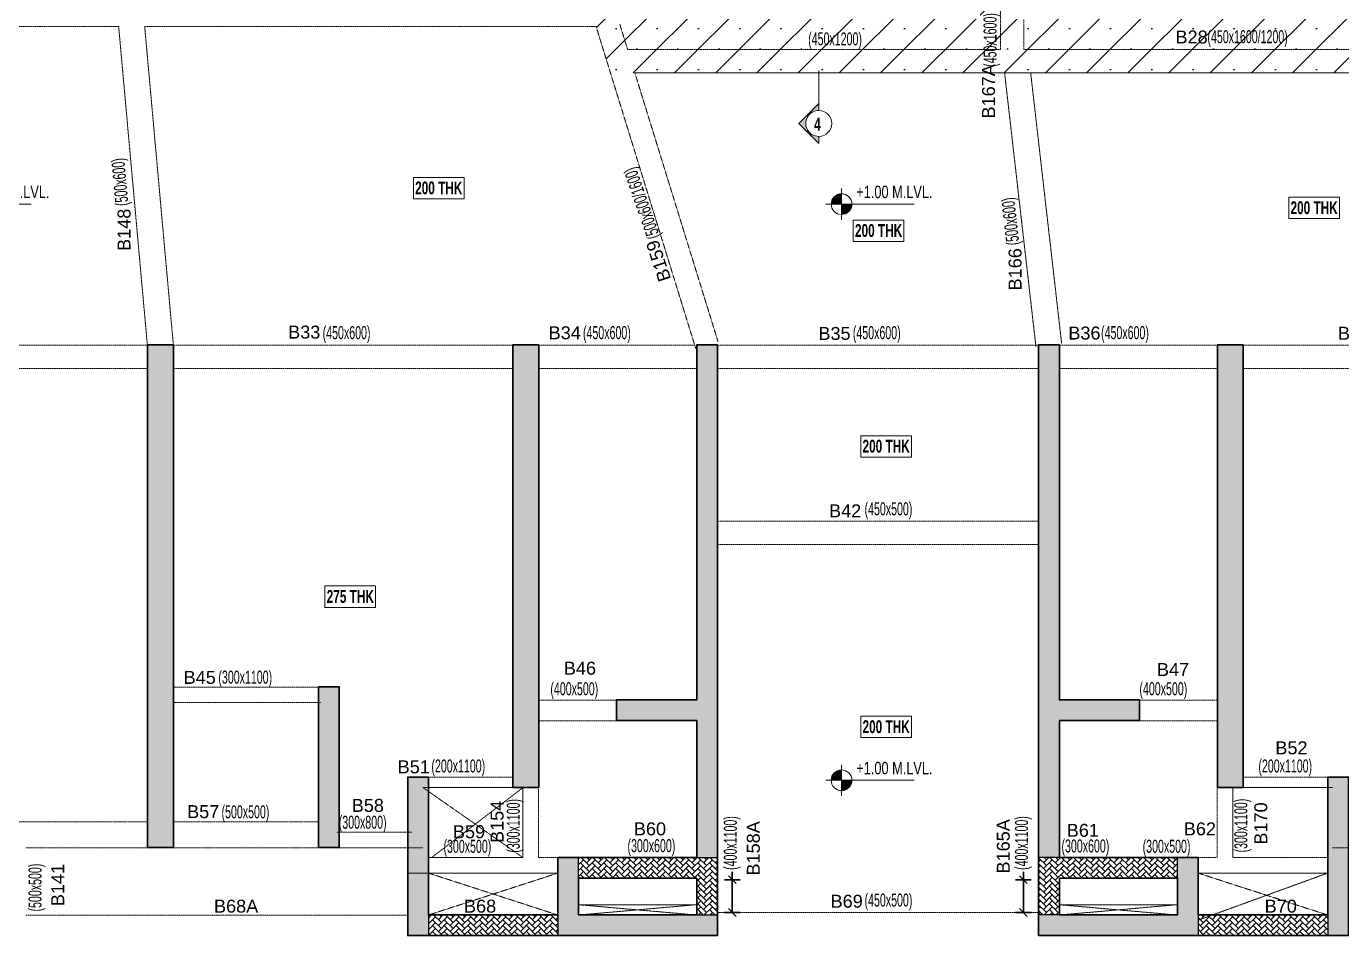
# Model space of a CAD drawing. Header units: millimetres. Extents: x -8 to 75727, y 28 to 63523.
# Drawn here: x 22063 to 47455, y 25061 to 42611 of the extents above; entities that cross this region are included whole.
import ezdxf
from ezdxf.enums import TextEntityAlignment as Align

# ---------------------------------------------------------------- set-up
doc = ezdxf.new("R2010")
doc.units = ezdxf.units.MM
doc.linetypes.add('HIDDEN', pattern=[0.375, 0.25, -0.125])
for name, color, linetype, lineweight in [('A-FLOR-IDEN', 11, 'Continuous', 9), ('A-HIDD-ABVE', 8, 'HIDDEN', 20), ('G-____-____-DIMS', 7, 'Continuous', 9), ('G-ANNO-SYMB', 1, 'Continuous', 9), ('S-BEAM', 7, 'Continuous', 18), ('S-BEAM-IDEN', 2, 'Continuous', 9), ('S-COL HATCH', 9, 'Continuous', 0), ('S-COLS', 5, 'Continuous', 35)]:
    doc.layers.add(name, color=color, linetype=linetype, lineweight=lineweight)
for name, color, linetype in [('Beam Nos', 7, 'Continuous'), ('changes', 7, 'Continuous'), ('HATCH', 8, 'Continuous'), ('S-CUTOUT', 1, 'Continuous')]:
    doc.layers.add(name, color=color, linetype=linetype)
doc.styles.add('SC-BBS1', font='SansSerif')
doc.styles.add('SOBHA', font='swisscl.ttf')
doc.styles.add('Swis721 LtCn BT', font='swisscl.ttf', dxfattribs={"width": 0.9, "height": 233.3551617873649})
doc.styles.add('Swis721 LtCn BT_1', font='swisscl.ttf', dxfattribs={"height": 239.9999999999999})
doc.styles.add('Swis721 LtCn BT_B', font='', dxfattribs={"width": 0.9, "height": 246.9183359013865})
doc.styles.get('Swis721 LtCn BT_B').set_extended_font_data('Swis721 LtCn BT', bold=True)
doc.dimstyles.new('S-100', dxfattribs={"dimscale": 100, "dimtxt": 2.5, "dimasz": 1.5, "dimexe": 1.5, "dimexo": 1.5, "dimgap": 0.1, "dimtad": 0, "dimdec": 0, "dimrnd": 0.0005, "dimzin": 0, "dimdsep": 46, "dimtxsty": 'SOBHA', "dimblk": 'OBLIQUE', "dimcen": 0.09, "dimclrd": 8, "dimclre": 8, "dimclrt": 6, "dimadec": 0, "dimazin": 0, "dimtfac": 1, "dimtdec": 0, "dimtofl": 0, "dimtmove": 0, "dimatfit": 3, "dimfxl": 1.5, "dimfxlon": 1, "dimtolj": 1, "dimtzin": 0, "dimlwd": -1, "dimlwe": -1, "dimarcsym": 0})
pattern_1 = [(45, (-31973973.82625524, 21015692.20858414), (0, 113.1370849898476), [240, -80]), (135, (-31973917.25771274, 21015748.77712664), (8.9e-15, 113.1370849898476), [240, -80])]
pattern_2 = [(45, (-31802317.49999953, 20729084.54824087), (0, 113.1370849898476), [240, -80]), (135, (-31802260.93145703, 20729141.11678337), (8.9e-15, 113.1370849898476), [240, -80])]

# ---------------------------------------------------------------- blocks, each defined once
blk = doc.blocks.new('Spot Elevations - M_Spot Elevation - Target Filled-23738-FIRST FLOOR  FRAMING PLAN _NTA_')
at = {"layer": 'G-____-____-DIMS'}
h = blk.add_hatch(color=256, dxfattribs=at)
edge = h.paths.add_edge_path(flags=0)
edge.add_line((1.6e-15, 0), (-1.999999999999998, 0))
edge.add_arc((-2.6e-15, 1.9e-15), 1.999999999999994, 90.00000000000023, 180.0000000000001, ccw=False)
edge.add_line((1.6e-15, 1.999999999999998), (1.6e-15, 0))
h = blk.add_hatch(color=256, dxfattribs=at)
edge = h.paths.add_edge_path(flags=0)
edge.add_line((1.6e-15, 0), (2.000000000000003, 0))
edge.add_arc((9e-15, -5.8e-15), 1.999999999999992, 269.9999999999993, 359.99999999999983, ccw=False)
edge.add_line((1.6e-15, -1.999999999999999), (1.6e-15, 0))
for p, q in [((1.9e-15, -2.999999999999999), (1.9e-15, 2.999999999999999)), ((-2.999999999999997, 0), (14, 0))]:
    blk.add_line(p, q, dxfattribs=at)
blk.add_circle((1.6e-15, 0), 2.000000000000001, dxfattribs=at)
blk = doc.blocks.new('Detail View - M_Section Head - Structural Type 1-785420-STILT FLOOR FRAMING PLAN')
at = {"layer": 'G-ANNO-SYMB'}
h = blk.add_hatch(color=9, dxfattribs=at)
edge = h.paths.add_edge_path(flags=0)
edge.add_line((-8.500000000000005, -4e-16), (-9.8556349186104, -4e-16))
edge.add_line((-9.8556349186104, 0), (-5.988771130054798, 3.866863788555649))
edge.add_line((-5.988771130054798, 3.866863788555649), (-2.121907341499162, -3.15e-14))
edge.add_line((-2.121907341499162, -3.21e-14), (-3.500000000000005, -3.77e-14))
edge.add_arc((-6.000000000000005, 1.5e-15), 2.499999999999998, 359.9999999999996, 540.0000000000001)
for p, q in [((-5.988771130054798, 3.866863788555649), (-9.8556349186104, -2.1e-15)), ((-5.988771130054798, 3.866863788555649), (-2.121907341499185, -8.5e-15)), ((-8.500000000000005, -4e-16), (-9.855634918610399, -4e-16)), ((-3.500000000000005, -8.8e-15), (-2.121907341499186, -8.8e-15))]:
    blk.add_line(p, q, dxfattribs=at)
at = {"layer": 'G-ANNO-SYMB', "color": 5}
for p, q in [((-5.988771130054798, 3.866863788555649), (-9.8556349186104, 0)), ((-2.121907341499162, -3.17e-14), (-5.988771130054798, 3.866863788555649)), ((-9.8556349186104, -4e-16), (-8.500000000000005, -4e-16)), ((-3.500000000000005, -3.77e-14), (4.242053689179703, -6e-15)), ((-3.500000000000005, -3.77e-14), (-2.121907341499162, -3.21e-14))]:
    blk.add_line(p, q, dxfattribs=at)
at = {"layer": 'G-ANNO-SYMB'}
blk.add_arc((-6.000000000000005, 1.7e-15), 2.500000000000002, 359.9999999999993, 179.9999999999996, dxfattribs=at)
at = {"layer": 'G-ANNO-SYMB', "color": 5}
for centre, radius, start, end in [((-6.000000000000005, 1.5e-15), 2.499999999999998, 359.9999999999996, 180.0000000000001), ((-6.000000000000005, 1.95e-14), 2.500000000000002, 180, 359.9999999999983)]:
    blk.add_arc(centre, radius, start, end, dxfattribs=at)
blk = doc.blocks.new('A$C89844c14')
at = {"layer": 'S-COL HATCH', "transparency": 33554687}
h = blk.add_hatch(dxfattribs=at)
h.set_pattern_fill('ANSI31', color=256, scale=500)
h.set_pattern_definition([(45, (-31243118.95039071, 21573255.04475099), (-44.19417382415922, 44.19417382415922), [])])
edge = h.paths.add_edge_path()
edge.add_line((-12641.36437787861, -10574.03004626185), (46763.39400777965, -10574.03004626185))
edge.add_line((46763.39400777965, -10574.03004626185), (50158.63604889065, -10423.83620051294))
edge.add_line((50158.63604889065, -10423.83620051294), (50158.63604889065, 18363.45195051283))
edge.add_arc((65986.83610693365, 101151.7779547721), 84287.8332837242, 235.3318360843077, 259.1763076908551, ccw=False)
edge.add_arc((-8442.753611341119, 269.379661232233), 41199.68046838963, 49.9961516128636, 101.0852321286915)
edge.add_line((-16364.17637338489, 40700.36693736166), (-15223.62516012043, 21151.17039509863))
edge.add_line((-15223.62516012043, 21151.17039509863), (-12641.36437787861, 21151.17039486021))
edge.add_line((-12641.36437787861, 21151.17039486021), (-12641.36437787861, -10574.03004626185))
edge = h.paths.add_edge_path(flags=16)
edge.add_line((-12291.36437835544, -10224.03004578501), (46755.65639505535, -10224.03004578501))
edge.add_line((46755.65639505535, -10224.03004578501), (49808.63604841381, -10088.97671297937))
edge.add_line((49808.63604841381, -10088.97671297937), (49808.63604841381, 18074.53277989477))
edge.add_arc((65986.83610427752, 101151.777949918), 84637.83327854906, 235.3207608542366, 258.9803174311657, ccw=False)
edge.add_arc((-8442.753610882908, 269.3796631880104), 40849.68046623029, 49.97334944151059, 100.6567920093794)
edge.add_line((-15996.90336217731, 40414.50658699125), (-14893.4499033913, 21501.17039509863))
edge.add_line((-14893.4499033913, 21501.17039509863), (-12291.36437835544, 21501.17039462179))
edge.add_line((-12291.36437835544, 21501.17039462179), (-12291.36437835544, -10224.03004578501))
at = {"layer": 'S-COLS'}
for points, elevation in [([(-12641.36437787861, -10574.03004626185), (46763.39400777965, -10574.03004626185), (50158.63604889065, -10423.83620051294), (50158.63604889065, 18363.45195051283, -0.104418166803797), (18042.01030120998, 31828.38711067289, 0.2266855225477514), (-16364.17637338489, 40700.36693736166), (-15223.62516012043, 21151.17039509863), (-12641.36437787861, 21151.17039486021)], -9.701837e-10), ([(-12291.36437835544, -10224.03004578501), (46755.65639505535, -10224.03004578501), (49808.63604841381, -10088.97671297937), (49808.63604841381, 18074.53277989477, -0.1036025941680122), (17829.4674840942, 31549.83351107687, 0.2248253873117498), (-15996.90336217731, 40414.50658699125), (-14893.4499033913, 21501.17039509863), (-12291.36437835544, 21501.17039462179)], -3.2951e-10)]:
    blk.add_lwpolyline(points, format="xyb", close=True, dxfattribs=dict(at, elevation=elevation))
blk = doc.blocks.new('_OBLIQUE')
at = {"color": 0, "linetype": 'ByBlock'}
blk.add_line((-0.5, -0.5), (0.5, 0.5), dxfattribs=at)
blk = doc.blocks.new('*D20')
at = {"layer": 'Defpoints', "color": 0, "transparency": 16777216}
for p in [(35000.46390692651, 26141.28407895441), (35690.10829528929, 26141.28407895441), (35300.46511414409, 25508.78389208268)]:
    blk.add_point(p, dxfattribs=at)
at = {"layer": 'S-COLS', "color": 8, "transparency": 16777216}
for p, q in [((35690.10829528929, 26141.28407895441), (35690.10829528929, 26291.28407895441)), ((35540.10829528929, 26141.28407895441), (35840.10829528929, 26141.28407895441)), ((35690.10829528929, 25508.78389208268), (35690.10829528929, 26141.28407895441)), ((35540.10829528929, 25508.78389208268), (35840.10829528929, 25508.78389208268))]:
    blk.add_line(p, q, dxfattribs=at)
at = {"layer": 'S-COLS', "color": 8, "transparency": 16777216, "xscale": 150, "yscale": 150, "zscale": 150}
for p, rotation in [((35690.10829528929, 26141.28407895441), 90), ((35690.10829528929, 25508.78389208268), 270)]:
    blk.add_blockref('_OBLIQUE', p, dxfattribs=dict(at, rotation=rotation))
at = {"layer": 'S-COLS', "color": 6, "transparency": 16777216, "insert": (35690.10829528929, 26848.53178537641), "char_height": 250, "attachment_point": 5, "rotation": 90, "style": 'SOBHA'}
blk.add_mtext('\\A1;{\\W0.8;\\C2;(400x1100)}', dxfattribs=at)
blk = doc.blocks.new('*D21')
at = {"layer": 'Defpoints', "color": 0, "transparency": 16777216}
for p in [(41310.81938510151, 26141.28407895441), (42000.46377316623, 26141.28407895441), (41700.46256594866, 25508.78389208268)]:
    blk.add_point(p, dxfattribs=at)
at = {"layer": 'S-COLS', "color": 8, "transparency": 16777216}
for p, q in [((41310.81938510151, 26141.28407895441), (41310.81938510151, 26291.28407895441)), ((41460.81938510151, 26141.28407895441), (41160.8193851015, 26141.28407895441)), ((41310.81938510151, 25508.78389208268), (41310.81938510151, 26141.28407895441)), ((41460.81938510151, 25508.78389208268), (41160.8193851015, 25508.78389208268))]:
    blk.add_line(p, q, dxfattribs=at)
at = {"layer": 'S-COLS', "color": 8, "transparency": 16777216, "xscale": 150, "yscale": 150, "zscale": 150}
for p, rotation in [((41310.81938510151, 26141.28407895441), 90), ((41310.81938510151, 25508.78389208268), 270)]:
    blk.add_blockref('_OBLIQUE', p, dxfattribs=dict(at, rotation=rotation))
at = {"layer": 'S-COLS', "color": 6, "transparency": 16777216, "insert": (41310.81938510151, 26848.53178537641), "char_height": 250, "attachment_point": 5, "rotation": 90, "style": 'SOBHA'}
blk.add_mtext('\\A1;{\\W0.8;\\C2;(400x1100)}', dxfattribs=at)
blk = doc.blocks.new('A$C0bd9de3c')
at = {"layer": 'S-COL HATCH', "transparency": 33554687}
h = blk.add_hatch(color=256, dxfattribs=at)
h.dxf.hatch_style = 1
h.paths.add_polyline_path([(4654.332004070282, 6500.005486488342), (5154.357317447662, 6500.005486488342), (5154.357317447662, 16200.00484633446), (4654.332004070282, 16200.00484633446)])
h = blk.add_hatch(color=256, dxfattribs=at)
h.dxf.hatch_style = 1
h.paths.add_polyline_path([(11704.35713386535, 7660.00012087822), (12204.35713434219, 7660.00012087822), (12204.35713434219, 16199.99550843239), (11704.35713386535, 16199.99550843239)])
h = blk.add_hatch(color=256, dxfattribs=at)
h.dxf.hatch_style = 1
h.paths.add_polyline_path([(15654.35713434219, 16199.99550843239), (15254.35713386535, 16199.99550843239), (15254.35713386535, 9350.00012087822), (13704.35312795639, 9350.00012087822), (13704.35312795639, 8949.996897540987), (15254.35713386535, 8949.996897540987), (15254.35713386535, 6310.000121116638), (15654.35713434219, 6310.000121116638)])
h = blk.add_hatch(color=256, dxfattribs=at)
h.dxf.hatch_style = 1
h.paths.add_polyline_path([(21854.35771372914, 6310.000121116638), (22254.35771420598, 6310.000121116638), (22254.35771420598, 8949.996897540987), (23804.36172011495, 8949.996897540987), (23804.36172011495, 9350.00012087822), (22254.35771420598, 9350.00012087822), (22254.35771420598, 16199.99550843239), (21854.35771372914, 16199.99550843239)])
h = blk.add_hatch(color=256, dxfattribs=at)
h.dxf.hatch_style = 1
h.paths.add_polyline_path([(25804.35771420598, 7660.00012087822), (25304.35771372915, 7660.00012087822), (25304.35771372915, 16199.99550843239), (25804.35771420598, 16199.99550843239)])
h = blk.add_hatch(color=256, dxfattribs=at)
h.dxf.hatch_style = 1
h.paths.add_polyline_path([(8354.35710144043, 9600.000071763992), (7954.356971547007, 9600.000077486038), (7954.356960773468, 6500.004975557327), (8354.356960773468, 6500.004975557327)])
h = blk.add_hatch(color=256, dxfattribs=at)
h.dxf.hatch_style = 1
h.paths.add_polyline_path([(10074.35713386535, 7860.000121831894), (9674.357133865356, 7860.000121831894), (9674.357133865356, 4800), (10074.35713386535, 4800), (10074.35713386535, 5199.999999046326)])
h = blk.add_hatch(color=256, dxfattribs=at)
h.dxf.hatch_style = 1
h.paths.add_polyline_path([(27434.35771420598, 5199.999999046326), (27434.35771420598, 4800), (27834.35771420598, 4800), (27834.35771420598, 7860.000121831894), (27434.35771420598, 7860.000121831894)])
h = blk.add_hatch(color=256, dxfattribs=at)
h.dxf.hatch_style = 1
h.paths.add_polyline_path([(15654.35713434219, 4800), (15654.35713434219, 5199.999999046326), (15254.35713386535, 5199.999999046326), (12974.35713434219, 5199.999999046326), (12974.35713434219, 5910.000121116638), (12974.35713434219, 6310.000121116638), (12574.3571357727, 6310.000121116638), (12574.3571357727, 5199.999999046326), (12574.3571357727, 4800)])
at = {"layer": 'S-COL HATCH'}
h = blk.add_hatch(dxfattribs=at)
h.set_pattern_fill('AR-HBONE', color=256, scale=20)
h.set_pattern_definition(pattern_2)
h.paths.add_polyline_path([(15254.35713434219, 5910.000121116638), (15254.35713386535, 5217.270322993398), (15254.36060367525, 5217.269919294864), (15254.36060415581, 5199.999999046326), (15654.35713434592, 5199.999999046326), (15654.35713434219, 6310.000121116638), (12974.35713434219, 6310.000121116638), (12974.35713434219, 6010.000121355057), (12974.35713481903, 5910.000121116638)])
at = {"layer": 'S-COL HATCH', "transparency": 33554687}
h = blk.add_hatch(color=256, dxfattribs=at)
h.dxf.hatch_style = 1
h.paths.add_polyline_path([(24934.35771229863, 4800), (24934.35771229863, 5199.999999046326), (24934.35771229863, 6310.000121116638), (24534.35771372914, 6310.000121116638), (24534.35771372914, 5910.000121116638), (24534.35771372914, 5199.999999046326), (22254.35771420598, 5199.999999046326), (21854.35771372914, 5199.999999046326), (21854.35771372914, 4800)])
at = {"layer": 'S-COL HATCH'}
h = blk.add_hatch(dxfattribs=at)
h.set_pattern_fill('AR-HBONE', color=256, scale=20)
h.set_pattern_definition(pattern_2)
h.paths.add_polyline_path([(22254.35771372914, 5910.000121116638), (22254.35771420598, 5217.270322993398), (22254.35424439609, 5217.269919294864), (22254.35424391553, 5199.999999046326), (21854.35771372542, 5199.999999046326), (21854.35771372914, 6310.000121116638), (24534.35771372914, 6310.000121116638), (24534.35771372914, 6010.000121355057), (24534.35771325231, 5910.000121116638)])
h = blk.add_hatch(dxfattribs=at)
h.set_pattern_fill('AR-HBONE', color=256, scale=20)
h.set_pattern_definition(pattern_1)
h.paths.add_polyline_path([(12574.3571357727, 4800), (12574.3571357727, 5199.999999046326), (10074.35713386535, 5199.999999046326), (10074.35713386535, 4800)])
h = blk.add_hatch(dxfattribs=at)
h.set_pattern_fill('AR-HBONE', color=256, scale=20)
h.set_pattern_definition(pattern_1)
h.paths.add_polyline_path([(27434.35771420598, 4800), (27434.35771420598, 5199.999999046326), (24934.35771229863, 5199.999999046326), (24934.35771229863, 4800)])
at = {"layer": 'changes'}
for p, q in [((12974.35713434219, 5910.000121116638), (12974.35713434219, 6310.000121116638)), ((15254.35713386535, 6310.000121116638), (15654.35713434219, 6310.000121116638)), ((22254.35771420598, 6310.000121116638), (21854.35771372914, 6310.000121116638)), ((24534.35771372914, 5910.000121116638), (24534.35771372914, 6310.000121116638)), ((10074.35713386535, 5199.999999046326), (10074.35713386535, 4800)), ((12574.3571357727, 5199.999999046326), (12574.3571357727, 4800)), ((15254.35713386535, 5199.999999046326), (15654.35713434219, 5199.999999046326)), ((22254.35771420598, 5199.999999046326), (21854.35771372914, 5199.999999046326)), ((24934.35771229863, 5199.999999046326), (24934.35771229863, 4800)), ((27434.35771420598, 5199.999999046326), (27434.35771420598, 4800))]:
    blk.add_line(p, q, dxfattribs=at)
at = {"layer": 'S-COLS'}
for points, elevation in [([(4654.332004070282, 6500.005486488342), (5154.357317447662, 6500.005486488342), (5154.357317447662, 16200.00484633446), (4654.332004070282, 16200.00484633446)], -7.379508e-10), ([(7954.356971547007, 9600.000077486038), (8354.35710144043, 9600.000071763992), (8354.356960773468, 6500.004975557327), (7954.356960773468, 6500.004975557327)], -7.381996e-10)]:
    blk.add_lwpolyline(points, close=True, dxfattribs=dict(at, elevation=elevation))
for points in [[(15654.35713434219, 4800), (15654.35713434219, 16199.99550843239), (15254.35713386535, 16199.99550843239), (15254.35713386535, 9350.00012087822), (13704.35312795639, 9350.00012087822), (13704.35312795639, 8949.996897540987), (15254.35713386535, 8949.996897540987), (15254.35713386535, 6310.000121116638), (12574.3571357727, 6310.000121116638), (12574.3571357727, 5199.999999046326), (10074.35713386535, 5199.999999046326), (10074.35713386535, 7860.000121831894), (9674.357133865356, 7860.000121831894), (9674.357133865356, 4800), (15654.35713434219, 4800)], [(21854.35771372914, 4800), (21854.35771372914, 16199.99550843239), (22254.35771420598, 16199.99550843239), (22254.35771420598, 9350.00012087822), (23804.36172011495, 9350.00012087822), (23804.36172011495, 8949.996897540987), (22254.35771420598, 8949.996897540987), (22254.35771420598, 6310.000121116638), (24934.35771229863, 6310.000121116638), (24934.35771229863, 5199.999999046326), (27434.35771420598, 5199.999999046326), (27434.35771420598, 7860.000121831894), (27834.35771420598, 7860.000121831894), (27834.35771420598, 4800), (21854.35771372914, 4800)]]:
    blk.add_lwpolyline(points, dxfattribs=at)
for points in [[(11704.35713386535, 7660.00012087822), (12204.35713434219, 7660.00012087822), (12204.35713434219, 16199.99550843239), (11704.35713386535, 16199.99550843239)], [(25804.35771420598, 7660.00012087822), (25304.35771372915, 7660.00012087822), (25304.35771372915, 16199.99550843239), (25804.35771420598, 16199.99550843239)], [(15254.35713386535, 5910.000121116638), (12974.35713434219, 5910.000121116638), (12974.35713434219, 5199.999999046326), (15254.35713386535, 5199.999999046326)], [(22254.35771420598, 5910.000121116638), (24534.35771372914, 5910.000121116638), (24534.35771372914, 5199.999999046326), (22254.35771420598, 5199.999999046326)]]:
    blk.add_lwpolyline(points, close=True, dxfattribs=at)

msp = doc.modelspace()

# ---------------------------------------------------------------- hatches: boundary and pattern name
at = {"layer": 'HATCH'}
h = msp.add_hatch(dxfattribs=at)
h.set_pattern_fill('TRIANG', color=9, scale=1500)
h.set_pattern_definition([(60, (-31343267.20117182, 21493494.98079984), (-281.2499994554893, 487.1392893143734), [281.25, -281.25]), (120, (-31343267.20117182, 21493494.98079984), (-562.4999994554892, 3.143734856e-07), [281.2499999999996, -281.2499999999996]), (0, (-31343407.82617182, 21493738.55044434), (281.25, 487.139289), [281.25, -281.25])])
edge = h.paths.add_edge_path()
edge.add_line((11950.46094537659, 36008.78680278236), (7454.742372860595, 36008.78680278981))
edge.add_line((7454.742372860595, 36008.78680278981), (7454.742372860595, 41759.95426668847))
edge.add_line((7454.742372860595, 41759.95426668847), (4852.656847824738, 41759.9542671653))
edge.add_line((4852.656847824738, 41759.9542671653), (3746.862384167895, 60713.41558170939))
edge.add_line((3746.862384167895, 60713.41558170939), (3749.203389038727, 60673.29045905792))
edge.add_line((3749.203389038727, 60673.29045905792), (6790.860039477632, 61127.84087643647))
edge.add_line((6790.860039477632, 61127.84087643647), (9867.117782627627, 61352.46852182471))
edge.add_line((9867.117782627627, 61352.46852182471), (12933.12097100673, 61345.31986701363))
edge.add_line((12933.12097100673, 61345.31986701363), (15974.05872216208, 61122.60072510564))
edge.add_line((15974.05872216208, 61122.60072510564), (22064.94752843438, 59935.61152963215))
edge.add_line((22064.94752843438, 59935.61152963215), (22006.87172313912, 53890.98264811435))
edge.add_line((22006.87172313912, 53890.98264811435), (16596.31234913824, 53858.77277057493))
edge.add_line((16596.31234913824, 53858.77277057493), (16596.31235188751, 47409.96590164924))
edge.add_line((16596.31235188751, 47409.96590164924), (16166.020216891, 47408.77938169861))
edge.add_line((16166.020216891, 47408.77938169861), (16150.16990285499, 46658.7793816837))
edge.add_line((16150.16990285499, 46658.7793816837), (14582.19044116272, 46658.77993789935))
edge.add_line((14582.19044116272, 46658.77993789935), (14582.19044115899, 43358.78955072039))
edge.add_line((14582.19044115899, 43358.78955072039), (14582.19044115899, 43358.78871720904))
edge.add_line((14582.19044115899, 43358.78871720904), (14573.05430189653, 42608.78871721276))
edge.add_line((14573.05430189653, 42608.78871721276), (14591.32658045499, 36458.78680274883))
h = msp.add_hatch(dxfattribs=at)
h.set_pattern_fill('SACNCR', color=256, scale=6000)
h.set_pattern_definition([(45, (-31343267.20117182, 21493494.98079984), (-397.747564417433, 397.747564417433), []), (45, (-31342869.45360582, 21493494.98079984), (-397.747564417433, 397.747564417433), [0, -562.5])])
h.paths.add_polyline_path([(35538.74454204871, 53408.7727717782), (36675.42110369114, 52543.0750837239), (38312.39321413396, 51304.54001359144), (39775.25213752075, 50336.98384845877), (41212.69413023574, 49427.85365169743), (42540.1144815175, 48623.59596171478), (43702.56889698041, 47946.21341409781), (45398.64539829774, 47001.50813412913), (50067.28026145457, 44654.56949927532), (52085.8017832203, 43748.26260447377), (53730.81234595685, 43056.06951338672), (57248.28082946075, 41709.95422486463), (33339.38268201185, 41709.95422486463), (33061.1405704817, 42608.78871720904), (33071.31237256287, 53409.94254249209)])

# ---------------------------------------------------------------- linework, layer by layer
at = {"layer": 'A-FLOR-IDEN', "color": 8, "flags": 128}
for points in [[(30512.91080122573, 39693.61332075545), (30512.91080122573, 39281.78792393083), (29535.41080122573, 39281.78792393083), (29535.41080122573, 39693.61332075545)], [(30512.91080122573, 39693.61332075545), (30512.91080122573, 39281.78792393083), (29535.41080122573, 39281.78792393083), (29535.41080122573, 39693.61332075545)], [(47411.33046686409, 39311.11332075545), (47411.33046686409, 38899.28792393082), (46433.83046686409, 38899.28792393082), (46433.83046686409, 39311.11332075545)], [(47411.33046686409, 39311.11332075545), (47411.33046686409, 38899.28792393082), (46433.83046686409, 38899.28792393082), (46433.83046686409, 39311.11332075545)], [(39003.91080122574, 38871.11332075545), (39003.91080122574, 38459.28792393083), (38026.41080122574, 38459.28792393083), (38026.41080122574, 38871.11332075545)], [(39003.91080122574, 38871.11332075545), (39003.91080122574, 38459.28792393083), (38026.41080122574, 38459.28792393083), (38026.41080122574, 38871.11332075545)], [(39149.63757667451, 34709.39528385425), (39149.63757667451, 34297.56988702962), (38172.13757667451, 34297.56988702962), (38172.13757667451, 34709.39528385425)], [(27828.31677005945, 31809.14682010809), (27828.31677005945, 31397.32142328346), (28805.81677005945, 31397.32142328346), (28805.81677005945, 31809.14682010809)], [(39149.63757667451, 29295.11064140001), (39149.63757667451, 28883.28524457538), (38172.13757667451, 28883.28524457538), (38172.13757667451, 29295.11064140001)]]:
    msp.add_lwpolyline(points, close=True, dxfattribs=at)
at = {"layer": 'A-HIDD-ABVE', "linetype": 'HIDDEN'}
for p, q in [((29720.4638850814, 27918.78399366015), (31650.46388555451, 26568.78399389485)), ((29887.85503481088, 26568.78399388367), (31650.46388556196, 27918.78399366015)), ((29824.32539785041, 26268.78399388739, -1.1459779e-09), (32324.32539975776, 25458.79255505526, -1.1459779e-09)), ((32324.32539975776, 26268.78399389485, -1.1459779e-09), (29824.32539785041, 25458.79255505526, -1.1459779e-09)), ((47184.32597819103, 26268.78399389857, -1.1459779e-09), (44680.46325565635, 25358.78387182826)), ((47184.32597819103, 25458.79255505526, -1.1459779e-09), (44680.46325565635, 26268.78399389857)), ((32720.46509341655, 25658.95738665262), (35000.46509293972, 25458.78387182826)), ((32720.46509341655, 25458.78387182826), (35000.46509293972, 25658.95738665262)), ((44280.46204922853, 25658.95738665262), (42000.46204970536, 25458.78387182826)), ((44280.46204922853, 25458.78387182826), (42000.46204970536, 25658.95738665262))]:
    msp.add_line(p, q, dxfattribs=at)
at = {"layer": 'S-BEAM', "linetype": 'HIDDEN'}
for p, q in [((40871.31237219779, 42159.95422484973, -1.4129938e-09), (40871.31237219779, 46958.77938168743, -1.0668694e-09)), ((41321.3123723915, 42159.95422485718, -1.0089838e-09), (41321.31237226111, 46958.77938167625, -1.0508536e-09)), ((23845.40534954651, 42608.78871720904), (16604.85710326342, 42608.78871720904)), ((23845.40534954651, 42608.78871720904, -1.1448386e-09), (24401.45973209797, 36436.35786196092, -1.4755992e-09)), ((24347.32477554439, 42609.95848792666, -1.1471799e-09), (24899.44309185205, 36481.21957627186, -1.4755992e-09)), ((24347.43015641107, 42608.78871720904), (33061.1405704817, 42608.78871720904, -1.0961757e-09)), ((33061.1405704817, 42608.78871720904, -1.1503171e-09), (34985.52668560801, 36392.24368255088)), ((33521.31237303598, 42643.98727027201, -1.1438201e-09), (33671.14905348552, 42159.95422485345, -1.1116888e-09)), ((33450.17449785529, 42159.95422484973, -1.4882561e-09), (33446.31248163564, 42159.954224846, -1.4883692e-09)), ((40871.31237219779, 42159.95422484973, -1.4129938e-09), (33671.14905349298, 42159.95422484973, -1.4817851e-09)), ((40958.14581618963, 42159.95422485345, -1.4121642e-09), (40950.17449892444, 42159.95422485345, -1.4122403e-09)), ((52088.99909946827, 42159.95422485345, -1.3058185e-09), (41321.3123723915, 42159.95422484973, -1.4086944e-09)), ((33810.4505058205, 41709.95422486463, -1.0818168e-09), (35415.40108960627, 36525.31507987776)), ((41552.08658578751, 36430.34649484107), (40947.70713362975, 41709.95422486463, -1.1528241e-09)), ((42048.84234457968, 36487.21226758758), (41450.9725625342, 41709.95422486463, -1.1483523e-09)), ((17850.46710468589, 36458.78680246943), (24400.43875528632, 36458.78680245453, -1.4755992e-09)), ((31450.43571926414, 36458.78680246943), (24900.4640686637, 36458.78680245453, -1.4755992e-09)), ((31950.49205137549, 36458.78680246943), (34973.2625926262, 36458.77944740155)), ((41600.46325565634, 36458.79446718344), (35427.66515945031, 36458.77944740155)), ((45050.43508983908, 36458.78680246943), (42000.46325613318, 36458.77938121432)), ((45550.49142195044, 36458.78680246943), (52100.46307255088, 36458.78680245453, -1.4755992e-09)), ((17850.46710468589, 36008.78680246571), (24400.43875528632, 36008.78680243963)), ((31450.43571926414, 36008.78680246571), (24900.4640686637, 36008.78680243963)), ((31950.49168639017, 36008.78680246571), (35000.46352009608, 36008.77938119942)), ((41600.46325708686, 36008.79446719089, -1.4988759e-09), (35400.46388555823, 36008.77938119942)), ((45050.4354548244, 36008.78680246571), (42000.4636211185, 36008.77938119942)), ((45550.49142195044, 36008.78680246571), (52100.46307255088, 36008.78680243963)), ((41600.46397518499, 33058.77905961374), (35400.46437531842, 33058.77905961374)), ((41600.46397518499, 32608.7794630962), (35400.46437531842, 32608.77905961374)), ((27750.46372047572, 29858.78395026797, -1.4758481e-09), (24900.46406637637, 29858.78395026797, -1.4755992e-09)), ((27750.46372047572, 29558.78395026797, -1.4758481e-09), (24900.46406637637, 29558.78395026797, -1.4755992e-09)), ((33450.45987917243, 29608.78399366015), (31950.46388555823, 29608.78399366015)), ((43550.46726347266, 29608.78399366015), (45050.46325708685, 29608.78399366015)), ((33450.45987917243, 29208.78399366015), (31950.46388555823, 29208.78399366015)), ((43550.46726347266, 29208.78399366015), (45050.46325708685, 29208.78399366015)), ((29720.4638850814, 28118.78399461383), (31450.4638850814, 28118.78399461383)), ((47280.46325756369, 28118.78399461383), (45550.46325756369, 28118.78399461383)), ((31950.46388555823, 27918.78399366015), (31950.46388555823, 26568.78399389857)), ((45050.46325708685, 27918.78399366015), (45050.46325708685, 26568.78399389857)), ((17850.46710239855, 27258.78893345469), (24400.43875299899, 27258.78893345469)), ((24900.46406637637, 27258.78893345469, -1.4755992e-09), (27700.46371143816, 27258.78893362978, -1.3970286e-09)), ((28050.4637323892, 27058.78893345469), (29502.86311532689, 27058.78893345469)), ((22050.46465336292, 26758.78872581819), (29720.46388279407, 26758.7889334547)), ((54950.46369714049, 26758.78872581819), (47280.46446770934, 26758.7889334547)), ((31950.4638855545, 26568.78399389485), (32724.32539833097, 26568.78399389857)), ((45050.46325709058, 26568.78399389112), (44680.46325565635, 26568.78399389857)), ((47184.32597819103, 26568.78399388367), (45350.46325708313, 26568.78399389485)), ((22054.32619675754, 25458.79307814562, -1.5543074e-09), (29424.32542618869, 25458.79255600894, -1.1459779e-09)), ((35400.4638850814, 25508.78387254352), (41600.46366125477, 25508.78387254352))]:
    msp.add_line(p, q, dxfattribs=at)
at = {"layer": 'S-BEAM', "ltscale": 250000}
msp.add_line((33810.4505058205, 41709.95422486836), (52089.90496407209, 41709.95422485717, -1.1600223e-09), dxfattribs=at)
at = {"layer": 'S-BEAM'}
for p, q in [((29720.4638850814, 27918.78399461383), (31450.4638850814, 27918.78399461383)), ((31650.46388555823, 27918.78399366015), (31650.46388555451, 26568.78399389485)), ((45350.46325708686, 27918.78399366015), (45350.46325708686, 26568.78399389112)), ((47280.46325756369, 27918.78399461383), (45550.46325756369, 27918.78399461383)), ((29824.32539785041, 26568.78399388367), (31650.46388555078, 26568.78399389485)), ((29424.32539785041, 26268.78399388739), (32324.32539975776, 26268.78399389485, -1.1459779e-09)), ((47184.32597819103, 26268.78399389857, -1.1459779e-09), (44680.46325565635, 26268.78399389857))]:
    msp.add_line(p, q, dxfattribs=at)
at = {"layer": 'S-BEAM', "elevation": -7.376485e-10}
for points in [[(35000.46509293972, 25458.78387182826), (32720.46509341655, 25458.78387182826), (32720.46509341655, 25658.95738665262), (35000.46509293972, 25658.95738665262)], [(42000.46204970536, 25458.78387182826), (44280.46204922853, 25458.78387182826), (44280.46204922853, 25658.95738665262), (42000.46204970536, 25658.95738665262)]]:
    msp.add_lwpolyline(points, close=True, dxfattribs=at)

# ---------------------------------------------------------------- block references
at = {"layer": 'G-____-____-DIMS', "xscale": 99.99999999999991, "yscale": 99.99999999999991, "zscale": 99.99999999999991}
for p in [(20753.63445958628, 39178.60592263812), (37799.63445958628, 39178.60592263812), (37799.63445958628, 28059.60592263812)]:
    msp.add_blockref('Spot Elevations - M_Spot Elevation - Target Filled-23738-FIRST FLOOR  FRAMING PLAN _NTA_', p, dxfattribs=at)
at = {"layer": 'G-ANNO-SYMB', "extrusion": (0, 0, -1), "xscale": -99.99999999999991, "yscale": 99.99999999999991, "zscale": 99.99999999999991, "rotation": 270}
msp.add_blockref('Detail View - M_Section Head - Structural Type 1-785420-STILT FLOOR FRAMING PLAN', (-37360.92310475691, 41335.57306009033), dxfattribs=at)
at = {"layer": 'S-COL HATCH', "color": 4}
msp.add_blockref('A$C89844c14', (19746.10675121603, 20258.78387206668), dxfattribs=at)
at = {"layer": 'S-CUTOUT'}
msp.add_blockref('A$C0bd9de3c', (19749.96826398505, 20262.23633061224, -1.1459779e-09), dxfattribs=at)

# ---------------------------------------------------------------- texts
at = {"layer": 'A-FLOR-IDEN', "color": 1, "char_height": 246.9183359013865, "width": 1154.999999999998, "attachment_point": 2, "line_spacing_factor": 0.9642671421142559, "style": 'Swis721 LtCn BT_B'}
for s, insert in [('200 THK', (30024.16080122574, 39615.57133919621)), ('200 THK', (30024.16080122574, 39615.57133919621)), ('200 THK', (46922.58046686409, 39233.07133919621)), ('200 THK', (46922.58046686409, 39233.07133919621)), ('200 THK', (38515.16080122573, 38793.07133919621)), ('200 THK', (38515.16080122573, 38793.07133919621)), ('200 THK', (38660.8875766745, 34631.353302295)), ('275 THK', (28317.06677005945, 31731.10483854884)), ('200 THK', (38660.8875766745, 29217.06865984076))]:
    msp.add_mtext(s, dxfattribs=dict(at, insert=insert))
at = {"layer": 'Beam Nos', "color": 3, "style": 'SC-BBS1'}
for s, p in [('B28', (44557.05942870436, 42204.38167876625)), ('B33', (27427.84112696855, 36509.33676455418)), ('B34', (32456.11317778884, 36495.92181031653)), ('B36', (42488.65660784153, 36491.28710596138)), ('B35', (37664.07078331469, 36483.36960769692)), ('B37', (47693.18650703636, 36487.53461116427)), ('B42', (37869.14629623427, 33059.55986115956)), ('B46', (32749.2992355576, 30022.49497278655)), ('B47', (44198.79923555759, 29997.49497278655)), ('B45', (25410.2992355576, 29844.99497278655)), ('B52', (46484.6345860338, 28485.86263559634)), ('B51', (29541.7992355576, 28119.49403023967)), ('B58', (28654.96826848147, 27374.76418058077)), ('B57', (25477.66406912862, 27254.67102908591, -1.3994564e-09)), ('B59', (30608.62543729453, 26866.84266204262)), ('B60', (34101.48815811558, 26921.91256491342)), ('B61', (42457.93115444613, 26894.08671218032)), ('B62', (44717.30320612473, 26922.35697844127)), ('B68A', (26113.07148423923, 25430.44256588692)), ('B68', (30822.12899223102, 25430.44256588692)), ('B69', (37898.62899223102, 25525.44256588692)), ('B70', (46278.62899223102, 25430.44256588692))]:
    msp.add_text(s, height=250, dxfattribs=at).set_placement(p, align=Align.BOTTOM_CENTER)
for s, rotation, p in [('B167A', 90, (40837.17996703593, 41355.38213258857, -1.5263504e-09)), ('B148', 90, (24149.13598994298, 38683.04997940236, -1.1459779e-09)), ('B159', 108.4242155935854, (34455.40519615023, 38145.98941829676, -1.5541164e-09)), ('B166', 90, (41349.76126594601, 37920.84128142768, -1.5263504e-09)), ('B154', 90, (31350.49772596119, 27257.83383128667, -2.6212749e-09)), ('B170', 90, (46092.89853281659, 27226.21412525201)), ('B158A', 90, (36296.56270190833, 26745.68846333647, -2.2096838e-09)), ('B165A', 90, (41121.27463794632, 26784.56742367396, -2.5895294e-09)), ('B141', 90, (22869.62612487136, 26039.09879012281))]:
    msp.add_text(s, height=250, rotation=rotation, dxfattribs=at).set_placement(p, align=Align.BOTTOM_CENTER)
at = {"layer": 'G-____-____-DIMS', "char_height": 239.9999999999999, "width": 1683.880654475457, "attachment_point": 1, "line_spacing_factor": 0.970125592708619, "style": 'Swis721 LtCn BT_1'}
for insert in [(21039.01752022414, 39534.21597005302), (38085.01752022414, 39534.21597005302), (38085.01752022414, 28415.21597005302)]:
    msp.add_mtext('+1.00 M.LVL.', dxfattribs=dict(at, insert=insert))
at = {"layer": 'G-ANNO-SYMB', "color": 5, "insert": (37334.29882818593, 40599.64630747834), "char_height": 246.9183359013865, "width": 329.9999999999996, "attachment_point": 8, "line_spacing_factor": 0.9642671421142559, "style": 'Swis721 LtCn BT_B'}
msp.add_mtext('4', dxfattribs=at)
at = {"layer": 'S-BEAM-IDEN', "style": 'Swis721 LtCn BT', "width": 0.8}
for s, rotation, p in [('(450x1600)', 90.00000000000031, (40791.47914952172, 41827.48353168616, -1.2059397e-09)), ('(450x1200)', 359.9999999999997, (37156.29794796316, 42243.28755817809, -1.3338058e-09)), ('(450x1600/1200)', 359.9999999999997, (44863.43818387894, 42285.12205053741)), ('(500x600)', 95.07955632983261, (24034.49889005853, 39155.46546769017, -1.367794e-09)), ('(500x600/1600)', 109.1773419647608, (34297.23505776136, 38557.95660765716, -2.2994264e-09)), ('(500x600)', 96.2612320463146, (41232.87248171625, 38399.68844051907, -2.3339344e-09)), ('(300x1100)', 359.9999999999997, (25770.86306251718, 29925.47878219062)), ('(400x500)', 359.9999999999996, (32179.37548963858, 29700.91279526675, -1.4713175e-09)), ('(200x1100)', 359.9999999999996, (29883.26299746094, 28210.91279622042, -1.4713175e-09)), ('(300x1100)', 89.99999999999969, (31588.25019802658, 26661.95445085564, -1.4713175e-09)), ('(300x1100)', 90.00000000000033, (45632.50890935345, 26666.87208606178, -1.4713175e-09)), ('(500x500)', 359.9999999999997, (25831.19799499346, 27325.48376537734)), ('(300x800)', 359.9999999999997, (28093.96785538776, 27125.48376537734)), ('(300x500)', 359.9999999999996, (30115.80475926159, 26660.91279550517, -1.4713175e-09)), ('(300x600)', 359.9999999999996, (33668.03477491943, 26673.40622673804, -1.4713175e-09)), ('(300x600)', 359.9999999999996, (42045.53157697005, 26667.95796349147, -1.4713175e-09)), ('(500x500)', 89.99999999999969, (22355.67447910218, 25527.4469797338))]:
    msp.add_text(s, height=250, rotation=rotation, dxfattribs=at).set_placement(p)
for s, p in [('(450x600)', (27783.4840272641, 36573.75694069514)), ('(450x600)', (32808.64198465405, 36573.75694069514)), ('(450x600)', (38018.00241830705, 36573.75694069514)), ('(450x600)', (42809.91123205183, 36573.75694069514)), ('(450x500)', (38244.27300624682, 33173.74662659565)), ('(400x500)', (43550.51626637711, 29700.91279526675, -1.4713175e-09)), ('(200x1100)', (45846.62875855474, 28210.91279622042, -1.4713175e-09)), ('(300x500)', (43612.345517849, 26660.91279550517, -1.4713175e-09)), ('(450x500)', (38244.27300624682, 25623.75143952543))]:
    msp.add_text(s, height=250, dxfattribs=at).set_placement(p)

# ---------------------------------------------------------------- dimensions: what is measured, and where the dimension line sits
at = {"layer": 'S-COLS'}
for base, p1, p2, picture, middle in [((35690.10829528929, 26141.28407895441, 6.793358778e-07), (35300.46511414407, 25508.78389208266, 6.785982294e-07), (35000.4639069265, 26141.2840789544, 6.785982294e-07), '*D20', (35690.10829528929, 26848.53178537641, 6.793358778e-07)), ((41310.81938510151, 26141.28407895441, 6.793358778e-07), (41700.46256594864, 25508.78389208266, 6.785982294e-07), (42000.46377316622, 26141.2840789544, 6.785982294e-07), '*D21', (41310.81938510151, 26848.53178537641, 6.793358778e-07))]:
    dim = msp.add_linear_dim(base=base, p1=p1, p2=p2, angle=90, text='{\\W0.8;\\C2;(400x1100)}', dimstyle='S-100', dxfattribs=at)
    dim.commit()
    dim.dimension.update_dxf_attribs({"geometry": picture, "text_midpoint": middle})

doc.saveas('drawing.dxf')
